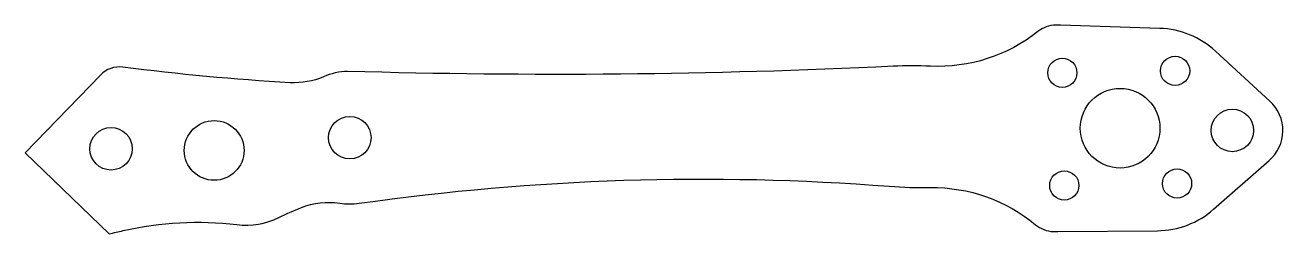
# Model space of a CAD drawing. Header units: millimetres. Extents: x -32.3 to 62.4, y -171.1 to -155.3.
import ezdxf

# ---------------------------------------------------------------- set-up
doc = ezdxf.new("R2010")
doc.units = ezdxf.units.MM
doc.layers.get('0').update_dxf_attribs({"linetype": 'CONTINUOUS'})

msp = doc.modelspace()

# ---------------------------------------------------------------- linework, layer by layer
msp.add_lwpolyline([(-32.253, -164.968), (-25.937, -171.068, -0.001544), (-24.877, -170.822, -0.086306), (-16.322, -170.37, 0.144452), (-13.16, -169.836, -0.018514), (-11.468, -169.086, -0.134203), (-8.586, -168.757, 0.073781), (-7.121, -168.766, -0.054601), (32.775, -167.481, 0.022632), (35.873, -167.579, -0.178645), (43.783, -170.376, 0.163857), (45.122, -170.894, 0.013219), (45.466, -170.9), (52.948, -170.832, 0.179617), (57.175, -169.219), (61.367, -165.543, 0.446096), (61.42, -161.079), (57.314, -157.306, 0.179617), (53.126, -155.595), (45.647, -155.353, 0.013219), (45.304, -155.351, 0.163857), (43.952, -155.837, -0.18094), (35.872, -158.444, 0.023491), (33.054, -158.448, -0.019368), (-7.987, -158.831, 0.094153), (-9.806, -159.239, -0.11678), (-12.302, -159.682, -0.01796), (-24.898, -158.512, 0.237153), (-26.593, -159.106)], format="xyb", close=True)
for centre, radius in [((45.796, -158.94), 1.1), ((54.28, -158.792), 1.1), ((50.142, -163.111), 3), ((58.591, -163.278), 1.6), ((-18.032, -164.786), 2.25), ((-7.824, -163.822), 1.6), ((-25.79, -164.66), 1.6), ((45.944, -167.424), 1.1), ((54.428, -167.276), 1.1)]:
    msp.add_circle(centre, radius)

doc.saveas('drawing.dxf')
